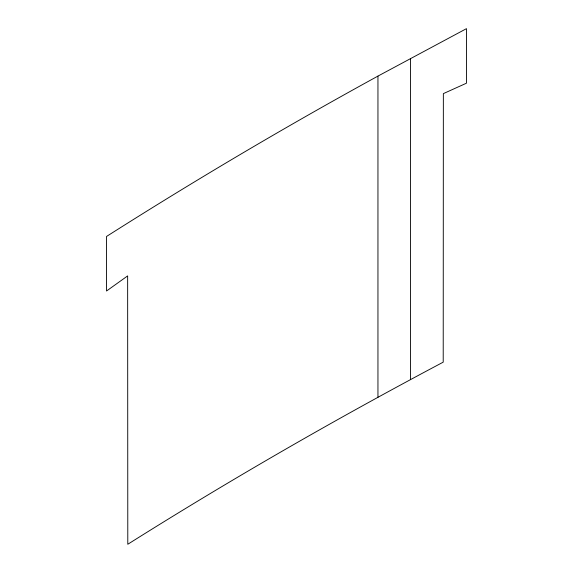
<?xml version="1.0" encoding="UTF-8"?>
<svg xmlns="http://www.w3.org/2000/svg" width="573" height="573" viewBox="0 0 573 573"><rect width="100%" height="100%" fill="white"/><g stroke="black" fill="none" stroke-linecap="round" stroke-linejoin="round"><path stroke-width="0.86" d="M377.951 76.094C285.769 126.59 195.243 180.101 106.528 236.463L106.528 291.005L127.643 275.899L127.793 544.264C230.561 479.565 335.893 418.978 443.216 362.157L443.359 93.621L466.472 83.192L466.472 28.65L377.951 76.094L377.951 397.297M410.454 58.446L410.454 379.648"/></g></svg>
